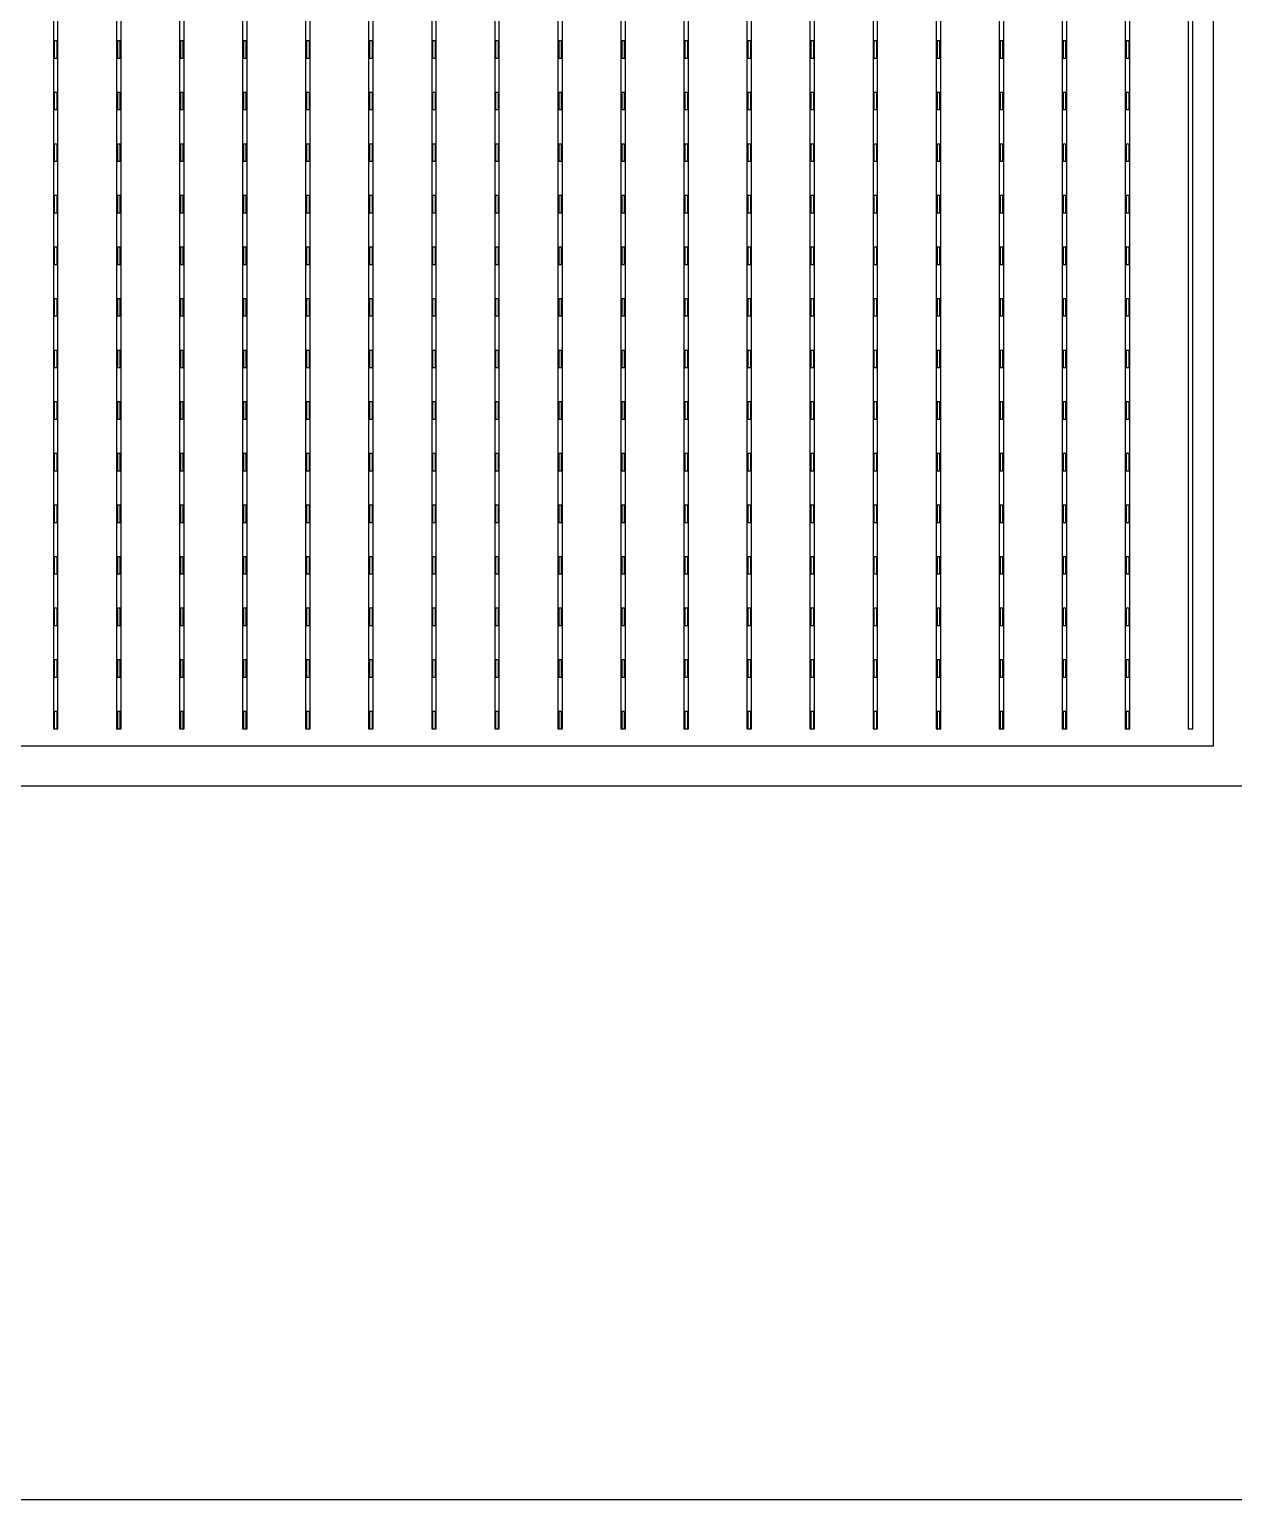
# Model space of a CAD drawing. Header units: millimetres. Extents: x -18 to 142, y -7 to 153.
# Drawn here: x 30.59 to 41.09, y -6.72 to 6.1 of the extents above; entities that cross this region are included whole.
import ezdxf

# ---------------------------------------------------------------- set-up
doc = ezdxf.new("R2010")
doc.units = ezdxf.units.MM
for name, color, linetype in [('CELLS', 5, 'Continuous'), ('CONTACT_PADS', 2, 'Continuous'), ('DICING', 4, 'Continuous'), ('FINGERS', 1, 'Continuous'), ('INSULATION', 2, 'Continuous'), ('WAFER', 1, 'Continuous')]:
    doc.layers.add(name, color=color, linetype=linetype)

msp = doc.modelspace()

# ---------------------------------------------------------------- linework, layer by layer
at = {"layer": 'CELLS'}
msp.add_lwpolyline([(41.27, -0.5), (41.27, 20.4), (20.37, 20.4), (20.37, -0.5), (41.27, -0.5)], close=True, dxfattribs=at)
at = {"layer": 'CONTACT_PADS'}
for points in [[(30.833, 5.85), (30.833, 6), (30.808, 6), (30.808, 5.85), (30.833, 5.85)], [(31.383, 5.85), (31.383, 6), (31.358, 6), (31.358, 5.85), (31.383, 5.85)], [(31.933, 5.85), (31.933, 6), (31.908, 6), (31.908, 5.85), (31.933, 5.85)], [(32.483, 5.85), (32.483, 6), (32.458, 6), (32.458, 5.85), (32.483, 5.85)], [(33.033, 5.85), (33.033, 6), (33.008, 6), (33.008, 5.85), (33.033, 5.85)], [(33.583, 5.85), (33.583, 6), (33.558, 6), (33.558, 5.85), (33.583, 5.85)], [(34.133, 5.85), (34.133, 6), (34.108, 6), (34.108, 5.85), (34.133, 5.85)], [(34.683, 5.85), (34.683, 6), (34.658, 6), (34.658, 5.85), (34.683, 5.85)], [(35.233, 5.85), (35.233, 6), (35.208, 6), (35.208, 5.85), (35.233, 5.85)], [(35.783, 5.85), (35.783, 6), (35.758, 6), (35.758, 5.85), (35.783, 5.85)], [(36.333, 5.85), (36.333, 6), (36.308, 6), (36.308, 5.85), (36.333, 5.85)], [(36.883, 5.85), (36.883, 6), (36.858, 6), (36.858, 5.85), (36.883, 5.85)], [(37.433, 5.85), (37.433, 6), (37.408, 6), (37.408, 5.85), (37.433, 5.85)], [(37.983, 5.85), (37.983, 6), (37.958, 6), (37.958, 5.85), (37.983, 5.85)], [(38.533, 5.85), (38.533, 6), (38.508, 6), (38.508, 5.85), (38.533, 5.85)], [(39.083, 5.85), (39.083, 6), (39.058, 6), (39.058, 5.85), (39.083, 5.85)], [(39.633, 5.85), (39.633, 6), (39.608, 6), (39.608, 5.85), (39.633, 5.85)], [(40.183, 5.85), (40.183, 6), (40.158, 6), (40.158, 5.85), (40.183, 5.85)], [(30.833, 5.4), (30.833, 5.55), (30.808, 5.55), (30.808, 5.4), (30.833, 5.4)], [(31.383, 5.4), (31.383, 5.55), (31.358, 5.55), (31.358, 5.4), (31.383, 5.4)], [(31.933, 5.4), (31.933, 5.55), (31.908, 5.55), (31.908, 5.4), (31.933, 5.4)], [(32.483, 5.4), (32.483, 5.55), (32.458, 5.55), (32.458, 5.4), (32.483, 5.4)], [(33.033, 5.4), (33.033, 5.55), (33.008, 5.55), (33.008, 5.4), (33.033, 5.4)], [(33.583, 5.4), (33.583, 5.55), (33.558, 5.55), (33.558, 5.4), (33.583, 5.4)], [(34.133, 5.4), (34.133, 5.55), (34.108, 5.55), (34.108, 5.4), (34.133, 5.4)], [(34.683, 5.4), (34.683, 5.55), (34.658, 5.55), (34.658, 5.4), (34.683, 5.4)], [(35.233, 5.4), (35.233, 5.55), (35.208, 5.55), (35.208, 5.4), (35.233, 5.4)], [(35.783, 5.4), (35.783, 5.55), (35.758, 5.55), (35.758, 5.4), (35.783, 5.4)], [(36.333, 5.4), (36.333, 5.55), (36.308, 5.55), (36.308, 5.4), (36.333, 5.4)], [(36.883, 5.4), (36.883, 5.55), (36.858, 5.55), (36.858, 5.4), (36.883, 5.4)], [(37.433, 5.4), (37.433, 5.55), (37.408, 5.55), (37.408, 5.4), (37.433, 5.4)], [(37.983, 5.4), (37.983, 5.55), (37.958, 5.55), (37.958, 5.4), (37.983, 5.4)], [(38.533, 5.4), (38.533, 5.55), (38.508, 5.55), (38.508, 5.4), (38.533, 5.4)], [(39.083, 5.4), (39.083, 5.55), (39.058, 5.55), (39.058, 5.4), (39.083, 5.4)], [(39.633, 5.4), (39.633, 5.55), (39.608, 5.55), (39.608, 5.4), (39.633, 5.4)], [(40.183, 5.4), (40.183, 5.55), (40.158, 5.55), (40.158, 5.4), (40.183, 5.4)], [(30.833, 4.95), (30.833, 5.1), (30.808, 5.1), (30.808, 4.95), (30.833, 4.95)], [(31.383, 4.95), (31.383, 5.1), (31.358, 5.1), (31.358, 4.95), (31.383, 4.95)], [(31.933, 4.95), (31.933, 5.1), (31.908, 5.1), (31.908, 4.95), (31.933, 4.95)], [(32.483, 4.95), (32.483, 5.1), (32.458, 5.1), (32.458, 4.95), (32.483, 4.95)], [(33.033, 4.95), (33.033, 5.1), (33.008, 5.1), (33.008, 4.95), (33.033, 4.95)], [(33.583, 4.95), (33.583, 5.1), (33.558, 5.1), (33.558, 4.95), (33.583, 4.95)], [(34.133, 4.95), (34.133, 5.1), (34.108, 5.1), (34.108, 4.95), (34.133, 4.95)], [(34.683, 4.95), (34.683, 5.1), (34.658, 5.1), (34.658, 4.95), (34.683, 4.95)], [(35.233, 4.95), (35.233, 5.1), (35.208, 5.1), (35.208, 4.95), (35.233, 4.95)], [(35.783, 4.95), (35.783, 5.1), (35.758, 5.1), (35.758, 4.95), (35.783, 4.95)], [(36.333, 4.95), (36.333, 5.1), (36.308, 5.1), (36.308, 4.95), (36.333, 4.95)], [(36.883, 4.95), (36.883, 5.1), (36.858, 5.1), (36.858, 4.95), (36.883, 4.95)], [(37.433, 4.95), (37.433, 5.1), (37.408, 5.1), (37.408, 4.95), (37.433, 4.95)], [(37.983, 4.95), (37.983, 5.1), (37.958, 5.1), (37.958, 4.95), (37.983, 4.95)], [(38.533, 4.95), (38.533, 5.1), (38.508, 5.1), (38.508, 4.95), (38.533, 4.95)], [(39.083, 4.95), (39.083, 5.1), (39.058, 5.1), (39.058, 4.95), (39.083, 4.95)], [(39.633, 4.95), (39.633, 5.1), (39.608, 5.1), (39.608, 4.95), (39.633, 4.95)], [(40.183, 4.95), (40.183, 5.1), (40.158, 5.1), (40.158, 4.95), (40.183, 4.95)], [(30.833, 4.5), (30.833, 4.65), (30.808, 4.65), (30.808, 4.5), (30.833, 4.5)], [(31.383, 4.5), (31.383, 4.65), (31.358, 4.65), (31.358, 4.5), (31.383, 4.5)], [(31.933, 4.5), (31.933, 4.65), (31.908, 4.65), (31.908, 4.5), (31.933, 4.5)], [(32.483, 4.5), (32.483, 4.65), (32.458, 4.65), (32.458, 4.5), (32.483, 4.5)], [(33.033, 4.5), (33.033, 4.65), (33.008, 4.65), (33.008, 4.5), (33.033, 4.5)], [(33.583, 4.5), (33.583, 4.65), (33.558, 4.65), (33.558, 4.5), (33.583, 4.5)], [(34.133, 4.5), (34.133, 4.65), (34.108, 4.65), (34.108, 4.5), (34.133, 4.5)], [(34.683, 4.5), (34.683, 4.65), (34.658, 4.65), (34.658, 4.5), (34.683, 4.5)], [(35.233, 4.5), (35.233, 4.65), (35.208, 4.65), (35.208, 4.5), (35.233, 4.5)], [(35.783, 4.5), (35.783, 4.65), (35.758, 4.65), (35.758, 4.5), (35.783, 4.5)], [(36.333, 4.5), (36.333, 4.65), (36.308, 4.65), (36.308, 4.5), (36.333, 4.5)], [(36.883, 4.5), (36.883, 4.65), (36.858, 4.65), (36.858, 4.5), (36.883, 4.5)], [(37.433, 4.5), (37.433, 4.65), (37.408, 4.65), (37.408, 4.5), (37.433, 4.5)], [(37.983, 4.5), (37.983, 4.65), (37.958, 4.65), (37.958, 4.5), (37.983, 4.5)], [(38.533, 4.5), (38.533, 4.65), (38.508, 4.65), (38.508, 4.5), (38.533, 4.5)], [(39.083, 4.5), (39.083, 4.65), (39.058, 4.65), (39.058, 4.5), (39.083, 4.5)], [(39.633, 4.5), (39.633, 4.65), (39.608, 4.65), (39.608, 4.5), (39.633, 4.5)], [(40.183, 4.5), (40.183, 4.65), (40.158, 4.65), (40.158, 4.5), (40.183, 4.5)], [(30.833, 4.05), (30.833, 4.2), (30.808, 4.2), (30.808, 4.05), (30.833, 4.05)], [(31.383, 4.05), (31.383, 4.2), (31.358, 4.2), (31.358, 4.05), (31.383, 4.05)], [(31.933, 4.05), (31.933, 4.2), (31.908, 4.2), (31.908, 4.05), (31.933, 4.05)], [(32.483, 4.05), (32.483, 4.2), (32.458, 4.2), (32.458, 4.05), (32.483, 4.05)], [(33.033, 4.05), (33.033, 4.2), (33.008, 4.2), (33.008, 4.05), (33.033, 4.05)], [(33.583, 4.05), (33.583, 4.2), (33.558, 4.2), (33.558, 4.05), (33.583, 4.05)], [(34.133, 4.05), (34.133, 4.2), (34.108, 4.2), (34.108, 4.05), (34.133, 4.05)], [(34.683, 4.05), (34.683, 4.2), (34.658, 4.2), (34.658, 4.05), (34.683, 4.05)], [(35.233, 4.05), (35.233, 4.2), (35.208, 4.2), (35.208, 4.05), (35.233, 4.05)], [(35.783, 4.05), (35.783, 4.2), (35.758, 4.2), (35.758, 4.05), (35.783, 4.05)], [(36.333, 4.05), (36.333, 4.2), (36.308, 4.2), (36.308, 4.05), (36.333, 4.05)], [(36.883, 4.05), (36.883, 4.2), (36.858, 4.2), (36.858, 4.05), (36.883, 4.05)], [(37.433, 4.05), (37.433, 4.2), (37.408, 4.2), (37.408, 4.05), (37.433, 4.05)], [(37.983, 4.05), (37.983, 4.2), (37.958, 4.2), (37.958, 4.05), (37.983, 4.05)], [(38.533, 4.05), (38.533, 4.2), (38.508, 4.2), (38.508, 4.05), (38.533, 4.05)], [(39.083, 4.05), (39.083, 4.2), (39.058, 4.2), (39.058, 4.05), (39.083, 4.05)], [(39.633, 4.05), (39.633, 4.2), (39.608, 4.2), (39.608, 4.05), (39.633, 4.05)], [(40.183, 4.05), (40.183, 4.2), (40.158, 4.2), (40.158, 4.05), (40.183, 4.05)], [(30.833, 3.6), (30.833, 3.75), (30.808, 3.75), (30.808, 3.6), (30.833, 3.6)], [(31.383, 3.6), (31.383, 3.75), (31.358, 3.75), (31.358, 3.6), (31.383, 3.6)], [(31.933, 3.6), (31.933, 3.75), (31.908, 3.75), (31.908, 3.6), (31.933, 3.6)], [(32.483, 3.6), (32.483, 3.75), (32.458, 3.75), (32.458, 3.6), (32.483, 3.6)], [(33.033, 3.6), (33.033, 3.75), (33.008, 3.75), (33.008, 3.6), (33.033, 3.6)], [(33.583, 3.6), (33.583, 3.75), (33.558, 3.75), (33.558, 3.6), (33.583, 3.6)], [(34.133, 3.6), (34.133, 3.75), (34.108, 3.75), (34.108, 3.6), (34.133, 3.6)], [(34.683, 3.6), (34.683, 3.75), (34.658, 3.75), (34.658, 3.6), (34.683, 3.6)], [(35.233, 3.6), (35.233, 3.75), (35.208, 3.75), (35.208, 3.6), (35.233, 3.6)], [(35.783, 3.6), (35.783, 3.75), (35.758, 3.75), (35.758, 3.6), (35.783, 3.6)], [(36.333, 3.6), (36.333, 3.75), (36.308, 3.75), (36.308, 3.6), (36.333, 3.6)], [(36.883, 3.6), (36.883, 3.75), (36.858, 3.75), (36.858, 3.6), (36.883, 3.6)], [(37.433, 3.6), (37.433, 3.75), (37.408, 3.75), (37.408, 3.6), (37.433, 3.6)], [(37.983, 3.6), (37.983, 3.75), (37.958, 3.75), (37.958, 3.6), (37.983, 3.6)], [(38.533, 3.6), (38.533, 3.75), (38.508, 3.75), (38.508, 3.6), (38.533, 3.6)], [(39.083, 3.6), (39.083, 3.75), (39.058, 3.75), (39.058, 3.6), (39.083, 3.6)], [(39.633, 3.6), (39.633, 3.75), (39.608, 3.75), (39.608, 3.6), (39.633, 3.6)], [(40.183, 3.6), (40.183, 3.75), (40.158, 3.75), (40.158, 3.6), (40.183, 3.6)], [(30.833, 3.15), (30.833, 3.3), (30.808, 3.3), (30.808, 3.15), (30.833, 3.15)], [(31.383, 3.15), (31.383, 3.3), (31.358, 3.3), (31.358, 3.15), (31.383, 3.15)], [(31.933, 3.15), (31.933, 3.3), (31.908, 3.3), (31.908, 3.15), (31.933, 3.15)], [(32.483, 3.15), (32.483, 3.3), (32.458, 3.3), (32.458, 3.15), (32.483, 3.15)], [(33.033, 3.15), (33.033, 3.3), (33.008, 3.3), (33.008, 3.15), (33.033, 3.15)], [(33.583, 3.15), (33.583, 3.3), (33.558, 3.3), (33.558, 3.15), (33.583, 3.15)], [(34.133, 3.15), (34.133, 3.3), (34.108, 3.3), (34.108, 3.15), (34.133, 3.15)], [(34.683, 3.15), (34.683, 3.3), (34.658, 3.3), (34.658, 3.15), (34.683, 3.15)], [(35.233, 3.15), (35.233, 3.3), (35.208, 3.3), (35.208, 3.15), (35.233, 3.15)], [(35.783, 3.15), (35.783, 3.3), (35.758, 3.3), (35.758, 3.15), (35.783, 3.15)], [(36.333, 3.15), (36.333, 3.3), (36.308, 3.3), (36.308, 3.15), (36.333, 3.15)], [(36.883, 3.15), (36.883, 3.3), (36.858, 3.3), (36.858, 3.15), (36.883, 3.15)], [(37.433, 3.15), (37.433, 3.3), (37.408, 3.3), (37.408, 3.15), (37.433, 3.15)], [(37.983, 3.15), (37.983, 3.3), (37.958, 3.3), (37.958, 3.15), (37.983, 3.15)], [(38.533, 3.15), (38.533, 3.3), (38.508, 3.3), (38.508, 3.15), (38.533, 3.15)], [(39.083, 3.15), (39.083, 3.3), (39.058, 3.3), (39.058, 3.15), (39.083, 3.15)], [(39.633, 3.15), (39.633, 3.3), (39.608, 3.3), (39.608, 3.15), (39.633, 3.15)], [(40.183, 3.15), (40.183, 3.3), (40.158, 3.3), (40.158, 3.15), (40.183, 3.15)], [(30.833, 2.7), (30.833, 2.85), (30.808, 2.85), (30.808, 2.7), (30.833, 2.7)], [(31.383, 2.7), (31.383, 2.85), (31.358, 2.85), (31.358, 2.7), (31.383, 2.7)], [(31.933, 2.7), (31.933, 2.85), (31.908, 2.85), (31.908, 2.7), (31.933, 2.7)], [(32.483, 2.7), (32.483, 2.85), (32.458, 2.85), (32.458, 2.7), (32.483, 2.7)], [(33.033, 2.7), (33.033, 2.85), (33.008, 2.85), (33.008, 2.7), (33.033, 2.7)], [(33.583, 2.7), (33.583, 2.85), (33.558, 2.85), (33.558, 2.7), (33.583, 2.7)], [(34.133, 2.7), (34.133, 2.85), (34.108, 2.85), (34.108, 2.7), (34.133, 2.7)], [(34.683, 2.7), (34.683, 2.85), (34.658, 2.85), (34.658, 2.7), (34.683, 2.7)], [(35.233, 2.7), (35.233, 2.85), (35.208, 2.85), (35.208, 2.7), (35.233, 2.7)], [(35.783, 2.7), (35.783, 2.85), (35.758, 2.85), (35.758, 2.7), (35.783, 2.7)], [(36.333, 2.7), (36.333, 2.85), (36.308, 2.85), (36.308, 2.7), (36.333, 2.7)], [(36.883, 2.7), (36.883, 2.85), (36.858, 2.85), (36.858, 2.7), (36.883, 2.7)], [(37.433, 2.7), (37.433, 2.85), (37.408, 2.85), (37.408, 2.7), (37.433, 2.7)], [(37.983, 2.7), (37.983, 2.85), (37.958, 2.85), (37.958, 2.7), (37.983, 2.7)], [(38.533, 2.7), (38.533, 2.85), (38.508, 2.85), (38.508, 2.7), (38.533, 2.7)], [(39.083, 2.7), (39.083, 2.85), (39.058, 2.85), (39.058, 2.7), (39.083, 2.7)], [(39.633, 2.7), (39.633, 2.85), (39.608, 2.85), (39.608, 2.7), (39.633, 2.7)], [(40.183, 2.7), (40.183, 2.85), (40.158, 2.85), (40.158, 2.7), (40.183, 2.7)], [(30.833, 2.25), (30.833, 2.4), (30.808, 2.4), (30.808, 2.25), (30.833, 2.25)], [(31.383, 2.25), (31.383, 2.4), (31.358, 2.4), (31.358, 2.25), (31.383, 2.25)], [(31.933, 2.25), (31.933, 2.4), (31.908, 2.4), (31.908, 2.25), (31.933, 2.25)], [(32.483, 2.25), (32.483, 2.4), (32.458, 2.4), (32.458, 2.25), (32.483, 2.25)], [(33.033, 2.25), (33.033, 2.4), (33.008, 2.4), (33.008, 2.25), (33.033, 2.25)], [(33.583, 2.25), (33.583, 2.4), (33.558, 2.4), (33.558, 2.25), (33.583, 2.25)], [(34.133, 2.25), (34.133, 2.4), (34.108, 2.4), (34.108, 2.25), (34.133, 2.25)], [(34.683, 2.25), (34.683, 2.4), (34.658, 2.4), (34.658, 2.25), (34.683, 2.25)], [(35.233, 2.25), (35.233, 2.4), (35.208, 2.4), (35.208, 2.25), (35.233, 2.25)], [(35.783, 2.25), (35.783, 2.4), (35.758, 2.4), (35.758, 2.25), (35.783, 2.25)], [(36.333, 2.25), (36.333, 2.4), (36.308, 2.4), (36.308, 2.25), (36.333, 2.25)], [(36.883, 2.25), (36.883, 2.4), (36.858, 2.4), (36.858, 2.25), (36.883, 2.25)], [(37.433, 2.25), (37.433, 2.4), (37.408, 2.4), (37.408, 2.25), (37.433, 2.25)], [(37.983, 2.25), (37.983, 2.4), (37.958, 2.4), (37.958, 2.25), (37.983, 2.25)], [(38.533, 2.25), (38.533, 2.4), (38.508, 2.4), (38.508, 2.25), (38.533, 2.25)], [(39.083, 2.25), (39.083, 2.4), (39.058, 2.4), (39.058, 2.25), (39.083, 2.25)], [(39.633, 2.25), (39.633, 2.4), (39.608, 2.4), (39.608, 2.25), (39.633, 2.25)], [(40.183, 2.25), (40.183, 2.4), (40.158, 2.4), (40.158, 2.25), (40.183, 2.25)], [(30.833, 1.8), (30.833, 1.95), (30.808, 1.95), (30.808, 1.8), (30.833, 1.8)], [(31.383, 1.8), (31.383, 1.95), (31.358, 1.95), (31.358, 1.8), (31.383, 1.8)], [(31.933, 1.8), (31.933, 1.95), (31.908, 1.95), (31.908, 1.8), (31.933, 1.8)], [(32.483, 1.8), (32.483, 1.95), (32.458, 1.95), (32.458, 1.8), (32.483, 1.8)], [(33.033, 1.8), (33.033, 1.95), (33.008, 1.95), (33.008, 1.8), (33.033, 1.8)], [(33.583, 1.8), (33.583, 1.95), (33.558, 1.95), (33.558, 1.8), (33.583, 1.8)], [(34.133, 1.8), (34.133, 1.95), (34.108, 1.95), (34.108, 1.8), (34.133, 1.8)], [(34.683, 1.8), (34.683, 1.95), (34.658, 1.95), (34.658, 1.8), (34.683, 1.8)], [(35.233, 1.8), (35.233, 1.95), (35.208, 1.95), (35.208, 1.8), (35.233, 1.8)], [(35.783, 1.8), (35.783, 1.95), (35.758, 1.95), (35.758, 1.8), (35.783, 1.8)], [(36.333, 1.8), (36.333, 1.95), (36.308, 1.95), (36.308, 1.8), (36.333, 1.8)], [(36.883, 1.8), (36.883, 1.95), (36.858, 1.95), (36.858, 1.8), (36.883, 1.8)], [(37.433, 1.8), (37.433, 1.95), (37.408, 1.95), (37.408, 1.8), (37.433, 1.8)], [(37.983, 1.8), (37.983, 1.95), (37.958, 1.95), (37.958, 1.8), (37.983, 1.8)], [(38.533, 1.8), (38.533, 1.95), (38.508, 1.95), (38.508, 1.8), (38.533, 1.8)], [(39.083, 1.8), (39.083, 1.95), (39.058, 1.95), (39.058, 1.8), (39.083, 1.8)], [(39.633, 1.8), (39.633, 1.95), (39.608, 1.95), (39.608, 1.8), (39.633, 1.8)], [(40.183, 1.8), (40.183, 1.95), (40.158, 1.95), (40.158, 1.8), (40.183, 1.8)], [(30.833, 1.35), (30.833, 1.5), (30.808, 1.5), (30.808, 1.35), (30.833, 1.35)], [(31.383, 1.35), (31.383, 1.5), (31.358, 1.5), (31.358, 1.35), (31.383, 1.35)], [(31.933, 1.35), (31.933, 1.5), (31.908, 1.5), (31.908, 1.35), (31.933, 1.35)], [(32.483, 1.35), (32.483, 1.5), (32.458, 1.5), (32.458, 1.35), (32.483, 1.35)], [(33.033, 1.35), (33.033, 1.5), (33.008, 1.5), (33.008, 1.35), (33.033, 1.35)], [(33.583, 1.35), (33.583, 1.5), (33.558, 1.5), (33.558, 1.35), (33.583, 1.35)], [(34.133, 1.35), (34.133, 1.5), (34.108, 1.5), (34.108, 1.35), (34.133, 1.35)], [(34.683, 1.35), (34.683, 1.5), (34.658, 1.5), (34.658, 1.35), (34.683, 1.35)], [(35.233, 1.35), (35.233, 1.5), (35.208, 1.5), (35.208, 1.35), (35.233, 1.35)], [(35.783, 1.35), (35.783, 1.5), (35.758, 1.5), (35.758, 1.35), (35.783, 1.35)], [(36.333, 1.35), (36.333, 1.5), (36.308, 1.5), (36.308, 1.35), (36.333, 1.35)], [(36.883, 1.35), (36.883, 1.5), (36.858, 1.5), (36.858, 1.35), (36.883, 1.35)], [(37.433, 1.35), (37.433, 1.5), (37.408, 1.5), (37.408, 1.35), (37.433, 1.35)], [(37.983, 1.35), (37.983, 1.5), (37.958, 1.5), (37.958, 1.35), (37.983, 1.35)], [(38.533, 1.35), (38.533, 1.5), (38.508, 1.5), (38.508, 1.35), (38.533, 1.35)], [(39.083, 1.35), (39.083, 1.5), (39.058, 1.5), (39.058, 1.35), (39.083, 1.35)], [(39.633, 1.35), (39.633, 1.5), (39.608, 1.5), (39.608, 1.35), (39.633, 1.35)], [(40.183, 1.35), (40.183, 1.5), (40.158, 1.5), (40.158, 1.35), (40.183, 1.35)], [(30.833, 0.9), (30.833, 1.05), (30.808, 1.05), (30.808, 0.9), (30.833, 0.9)], [(31.383, 0.9), (31.383, 1.05), (31.358, 1.05), (31.358, 0.9), (31.383, 0.9)], [(31.933, 0.9), (31.933, 1.05), (31.908, 1.05), (31.908, 0.9), (31.933, 0.9)], [(32.483, 0.9), (32.483, 1.05), (32.458, 1.05), (32.458, 0.9), (32.483, 0.9)], [(33.033, 0.9), (33.033, 1.05), (33.008, 1.05), (33.008, 0.9), (33.033, 0.9)], [(33.583, 0.9), (33.583, 1.05), (33.558, 1.05), (33.558, 0.9), (33.583, 0.9)], [(34.133, 0.9), (34.133, 1.05), (34.108, 1.05), (34.108, 0.9), (34.133, 0.9)], [(34.683, 0.9), (34.683, 1.05), (34.658, 1.05), (34.658, 0.9), (34.683, 0.9)], [(35.233, 0.9), (35.233, 1.05), (35.208, 1.05), (35.208, 0.9), (35.233, 0.9)], [(35.783, 0.9), (35.783, 1.05), (35.758, 1.05), (35.758, 0.9), (35.783, 0.9)], [(36.333, 0.9), (36.333, 1.05), (36.308, 1.05), (36.308, 0.9), (36.333, 0.9)], [(36.883, 0.9), (36.883, 1.05), (36.858, 1.05), (36.858, 0.9), (36.883, 0.9)], [(37.433, 0.9), (37.433, 1.05), (37.408, 1.05), (37.408, 0.9), (37.433, 0.9)], [(37.983, 0.9), (37.983, 1.05), (37.958, 1.05), (37.958, 0.9), (37.983, 0.9)], [(38.533, 0.9), (38.533, 1.05), (38.508, 1.05), (38.508, 0.9), (38.533, 0.9)], [(39.083, 0.9), (39.083, 1.05), (39.058, 1.05), (39.058, 0.9), (39.083, 0.9)], [(39.633, 0.9), (39.633, 1.05), (39.608, 1.05), (39.608, 0.9), (39.633, 0.9)], [(40.183, 0.9), (40.183, 1.05), (40.158, 1.05), (40.158, 0.9), (40.183, 0.9)], [(30.833, 0.45), (30.833, 0.6), (30.808, 0.6), (30.808, 0.45), (30.833, 0.45)], [(31.383, 0.45), (31.383, 0.6), (31.358, 0.6), (31.358, 0.45), (31.383, 0.45)], [(31.933, 0.45), (31.933, 0.6), (31.908, 0.6), (31.908, 0.45), (31.933, 0.45)], [(32.483, 0.45), (32.483, 0.6), (32.458, 0.6), (32.458, 0.45), (32.483, 0.45)], [(33.033, 0.45), (33.033, 0.6), (33.008, 0.6), (33.008, 0.45), (33.033, 0.45)], [(33.583, 0.45), (33.583, 0.6), (33.558, 0.6), (33.558, 0.45), (33.583, 0.45)], [(34.133, 0.45), (34.133, 0.6), (34.108, 0.6), (34.108, 0.45), (34.133, 0.45)], [(34.683, 0.45), (34.683, 0.6), (34.658, 0.6), (34.658, 0.45), (34.683, 0.45)], [(35.233, 0.45), (35.233, 0.6), (35.208, 0.6), (35.208, 0.45), (35.233, 0.45)], [(35.783, 0.45), (35.783, 0.6), (35.758, 0.6), (35.758, 0.45), (35.783, 0.45)], [(36.333, 0.45), (36.333, 0.6), (36.308, 0.6), (36.308, 0.45), (36.333, 0.45)], [(36.883, 0.45), (36.883, 0.6), (36.858, 0.6), (36.858, 0.45), (36.883, 0.45)], [(37.433, 0.45), (37.433, 0.6), (37.408, 0.6), (37.408, 0.45), (37.433, 0.45)], [(37.983, 0.45), (37.983, 0.6), (37.958, 0.6), (37.958, 0.45), (37.983, 0.45)], [(38.533, 0.45), (38.533, 0.6), (38.508, 0.6), (38.508, 0.45), (38.533, 0.45)], [(39.083, 0.45), (39.083, 0.6), (39.058, 0.6), (39.058, 0.45), (39.083, 0.45)], [(39.633, 0.45), (39.633, 0.6), (39.608, 0.6), (39.608, 0.45), (39.633, 0.45)], [(40.183, 0.45), (40.183, 0.6), (40.158, 0.6), (40.158, 0.45), (40.183, 0.45)], [(30.833, 0), (30.833, 0.15), (30.808, 0.15), (30.808, 0), (30.833, 0)], [(31.383, 0), (31.383, 0.15), (31.358, 0.15), (31.358, 0), (31.383, 0)], [(31.933, 0), (31.933, 0.15), (31.908, 0.15), (31.908, 0), (31.933, 0)], [(32.483, 0), (32.483, 0.15), (32.458, 0.15), (32.458, 0), (32.483, 0)], [(33.033, 0), (33.033, 0.15), (33.008, 0.15), (33.008, 0), (33.033, 0)], [(33.583, 0), (33.583, 0.15), (33.558, 0.15), (33.558, 0), (33.583, 0)], [(34.133, 0), (34.133, 0.15), (34.108, 0.15), (34.108, 0), (34.133, 0)], [(34.683, 0), (34.683, 0.15), (34.658, 0.15), (34.658, 0), (34.683, 0)], [(35.233, 0), (35.233, 0.15), (35.208, 0.15), (35.208, 0), (35.233, 0)], [(35.783, 0), (35.783, 0.15), (35.758, 0.15), (35.758, 0), (35.783, 0)], [(36.333, 0), (36.333, 0.15), (36.308, 0.15), (36.308, 0), (36.333, 0)], [(36.883, 0), (36.883, 0.15), (36.858, 0.15), (36.858, 0), (36.883, 0)], [(37.433, 0), (37.433, 0.15), (37.408, 0.15), (37.408, 0), (37.433, 0)], [(37.983, 0), (37.983, 0.15), (37.958, 0.15), (37.958, 0), (37.983, 0)], [(38.533, 0), (38.533, 0.15), (38.508, 0.15), (38.508, 0), (38.533, 0)], [(39.083, 0), (39.083, 0.15), (39.058, 0.15), (39.058, 0), (39.083, 0)], [(39.633, 0), (39.633, 0.15), (39.608, 0.15), (39.608, 0), (39.633, 0)], [(40.183, 0), (40.183, 0.15), (40.158, 0.15), (40.158, 0), (40.183, 0)]]:
    msp.add_lwpolyline(points, close=True, dxfattribs=at)
at = {"layer": 'DICING'}
for q in [(37.67, -0.5), (58.57, -0.5), (79.47, -0.5), (100.37, -0.5), (121.27, -0.5), (142.17, -0.5), (142.17, -0.5), (142.17, -0.5), (142.17, -0.5), (142.17, -0.5), (142.17, -0.5), (142.17, -0.5), (142.17, -0.5), (142.17, -0.5), (142.17, -0.5), (142.17, -0.5), (142.17, -0.5), (142.17, -0.5), (142.17, -0.5), (142.17, -0.5), (142.17, -0.5), (142.17, -0.5), (142.17, -0.5), (142.17, -0.5), (142.17, -0.5), (142.17, -0.5), (142.17, -0.5), (142.17, -0.5), (142.17, -0.5), (142.17, -0.5), (142.17, -0.5), (142.17, -0.5), (142.17, -0.5), (142.17, -0.5), (142.17, -0.5), (142.17, -0.5), (142.17, -0.5), (142.17, -0.5), (142.17, -0.5), (142.17, -0.5), (142.17, -0.5), (142.17, -0.5)]:
    msp.add_line((-17.83, -0.5), q, dxfattribs=at)
at = {"layer": 'FINGERS'}
for points in [[(30.84, 0), (30.84, 19.9), (30.8, 19.9), (30.8, 0), (30.84, 0)], [(31.39, 0), (31.39, 19.9), (31.35, 19.9), (31.35, 0), (31.39, 0)], [(31.94, 0), (31.94, 19.9), (31.9, 19.9), (31.9, 0), (31.94, 0)], [(32.49, 0), (32.49, 19.9), (32.45, 19.9), (32.45, 0), (32.49, 0)], [(33.04, 0), (33.04, 19.9), (33, 19.9), (33, 0), (33.04, 0)], [(33.59, 0), (33.59, 19.9), (33.55, 19.9), (33.55, 0), (33.59, 0)], [(34.14, 0), (34.14, 19.9), (34.1, 19.9), (34.1, 0), (34.14, 0)], [(34.69, 0), (34.69, 19.9), (34.65, 19.9), (34.65, 0), (34.69, 0)], [(35.24, 0), (35.24, 19.9), (35.2, 19.9), (35.2, 0), (35.24, 0)], [(35.79, 0), (35.79, 19.9), (35.75, 19.9), (35.75, 0), (35.79, 0)], [(36.34, 0), (36.34, 19.9), (36.3, 19.9), (36.3, 0), (36.34, 0)], [(36.89, 0), (36.89, 19.9), (36.85, 19.9), (36.85, 0), (36.89, 0)], [(37.44, 0), (37.44, 19.9), (37.4, 19.9), (37.4, 0), (37.44, 0)], [(37.99, 0), (37.99, 19.9), (37.95, 19.9), (37.95, 0), (37.99, 0)], [(38.54, 0), (38.54, 19.9), (38.5, 19.9), (38.5, 0), (38.54, 0)], [(39.09, 0), (39.09, 19.9), (39.05, 19.9), (39.05, 0), (39.09, 0)], [(39.64, 0), (39.64, 19.9), (39.6, 19.9), (39.6, 0), (39.64, 0)], [(40.19, 0), (40.19, 19.9), (40.15, 19.9), (40.15, 0), (40.19, 0)], [(40.74, 0), (40.74, 19.9), (40.7, 19.9), (40.7, 0), (40.74, 0)]]:
    msp.add_lwpolyline(points, close=True, dxfattribs=at)
at = {"layer": 'INSULATION'}
msp.add_lwpolyline([(40.92, -0.15), (40.92, 20.05), (20.72, 20.05), (20.72, -0.15), (40.92, -0.15)], close=True, dxfattribs=at)
at = {"layer": 'WAFER'}
msp.add_lwpolyline([(-16.136, -6.725), (140.476, -6.725), (141.545, -5.656), (141.545, 150.956), (140.476, 152.025), (-16.136, 152.025), (-17.205, 150.956), (-17.205, -5.656), (-16.136, -6.725)], close=True, dxfattribs=at)

doc.saveas('drawing.dxf')
